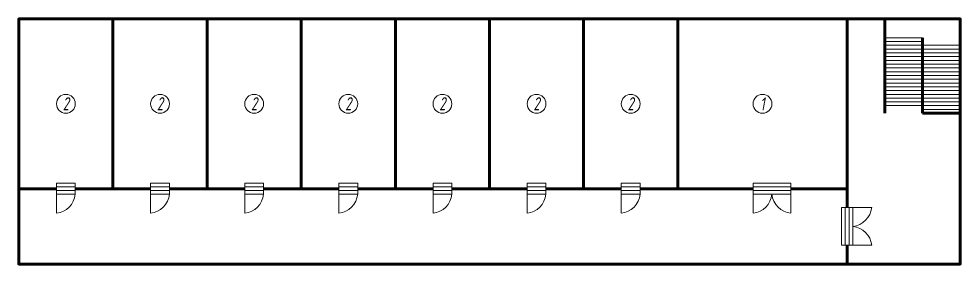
# Model space of a CAD drawing. Header units: inches. Extents: x 0 to 4545, y 0 to 990.
# Drawn here: x 4295 to 4545, y 120 to 185 of the extents above; entities that cross this region are included whole.
import ezdxf

# ---------------------------------------------------------------- set-up
doc = ezdxf.new("R2010")
doc.units = ezdxf.units.IN
doc.header["$LTSCALE"] = 0.2
doc.layers.add('Blocks', color=3, linetype='Continuous', lineweight=20)
doc.layers.add('Walls', color=253, linetype='Continuous', lineweight=60)
doc.styles.add('ШЧ', font='isocpeui.ttf', dxfattribs={"width": 0.7, "height": 5})

# ---------------------------------------------------------------- blocks, each defined once
blk = doc.blocks.new('*U79')
at = {"layer": 'Walls', "lineweight": 20}
blk.add_line((-5, 0), (5, 0), dxfattribs=at)
blk = doc.blocks.new('*U80')
at = {"layer": 'Walls', "color": 0, "linetype": 'ByBlock', "lineweight": -2, "transparency": 16777216}
for p in [(0, 18), (0, 17), (0, 16), (0, 15), (0, 14), (0, 13), (0, 12), (0, 11), (0, 10), (0, 9), (0, 8), (0, 7), (0, 6), (0, 5), (0, 4), (0, 3), (0, 2), (0, 1), (0, 0)]:
    blk.add_blockref('*U79', p, dxfattribs=at)
blk = doc.blocks.new('*U81')
at = {"layer": 'Walls', "lineweight": 20}
blk.add_line((-5, 0), (5, 0), dxfattribs=at)
blk = doc.blocks.new('*U82')
at = {"layer": 'Walls', "color": 0, "linetype": 'ByBlock', "lineweight": -2, "transparency": 16777216}
for p in [(0, 18), (0, 17), (0, 16), (0, 15), (0, 14), (0, 13), (0, 12), (0, 11), (0, 10), (0, 9), (0, 8), (0, 7), (0, 6), (0, 5), (0, 4), (0, 3), (0, 2), (0, 1), (0, 0)]:
    blk.add_blockref('*U81', p, dxfattribs=at)

msp = doc.modelspace()

# ---------------------------------------------------------------- linework, layer by layer
at = {"layer": 'Blocks'}
for p, q in [((4310, 141.5), (4305, 141.5)), ((4305, 141.5), (4305, 140.5)), ((4310, 140.5), (4305, 140.5)), ((4305, 140.5), (4305, 139.5)), ((4310, 141.5), (4310, 140.5)), ((4310, 140.5), (4310, 139.5)), ((4335, 141.5), (4330, 141.5)), ((4330, 141.5), (4330, 140.5)), ((4335, 140.5), (4330, 140.5)), ((4330, 140.5), (4330, 139.5)), ((4335, 141.5), (4335, 140.5)), ((4335, 140.5), (4335, 139.5)), ((4360, 141.5), (4355, 141.5)), ((4355, 141.5), (4355, 140.5)), ((4360, 140.5), (4355, 140.5)), ((4355, 140.5), (4355, 139.5)), ((4360, 141.5), (4360, 140.5)), ((4360, 140.5), (4360, 139.5)), ((4385, 141.5), (4380, 141.5)), ((4380, 141.5), (4380, 140.5)), ((4385, 140.5), (4380, 140.5)), ((4380, 140.5), (4380, 139.5)), ((4385, 141.5), (4385, 140.5)), ((4385, 140.5), (4385, 139.5)), ((4410, 141.5), (4405, 141.5)), ((4405, 141.5), (4405, 140.5)), ((4410, 140.5), (4405, 140.5)), ((4405, 140.5), (4405, 139.5)), ((4410, 141.5), (4410, 140.5)), ((4410, 140.5), (4410, 139.5)), ((4435, 141.5), (4430, 141.5)), ((4430, 141.5), (4430, 140.5)), ((4435, 140.5), (4430, 140.5)), ((4430, 140.5), (4430, 139.5)), ((4435, 141.5), (4435, 140.5)), ((4435, 140.5), (4435, 139.5)), ((4460, 141.5), (4455, 141.5)), ((4455, 141.5), (4455, 140.5)), ((4460, 140.5), (4455, 140.5)), ((4455, 140.5), (4455, 139.5)), ((4460, 141.5), (4460, 140.5)), ((4460, 140.5), (4460, 139.5)), ((4490, 141.5), (4490, 133.5)), ((4500, 141.5), (4490, 141.5)), ((4500, 140.5), (4490, 140.5)), ((4500, 141.5), (4500, 133.5)), ((4305, 139.5), (4310, 139.5)), ((4305, 139.5), (4305, 138.5)), ((4305, 138.5), (4310, 138.5)), ((4305, 138.5), (4305, 133.5)), ((4310, 139.5), (4310, 138.5)), ((4330, 139.5), (4335, 139.5)), ((4330, 139.5), (4330, 138.5)), ((4330, 138.5), (4335, 138.5)), ((4330, 138.5), (4330, 133.5)), ((4335, 139.5), (4335, 138.5)), ((4355, 139.5), (4360, 139.5)), ((4355, 139.5), (4355, 138.5)), ((4355, 138.5), (4360, 138.5)), ((4355, 138.5), (4355, 133.5)), ((4360, 139.5), (4360, 138.5)), ((4380, 139.5), (4385, 139.5)), ((4380, 139.5), (4380, 138.5)), ((4380, 138.5), (4385, 138.5)), ((4380, 138.5), (4380, 133.5)), ((4385, 139.5), (4385, 138.5)), ((4405, 139.5), (4410, 139.5)), ((4405, 139.5), (4405, 138.5)), ((4405, 138.5), (4410, 138.5)), ((4405, 138.5), (4405, 133.5)), ((4410, 139.5), (4410, 138.5)), ((4430, 139.5), (4435, 139.5)), ((4430, 139.5), (4430, 138.5)), ((4430, 138.5), (4435, 138.5)), ((4430, 138.5), (4430, 133.5)), ((4435, 139.5), (4435, 138.5)), ((4455, 139.5), (4460, 139.5)), ((4455, 139.5), (4455, 138.5)), ((4455, 138.5), (4460, 138.5)), ((4455, 138.5), (4455, 133.5)), ((4460, 139.5), (4460, 138.5)), ((4490, 139.5), (4500, 139.5)), ((4490, 138.5), (4500, 138.5)), ((4513.5, 135), (4521.5, 135)), ((4513.5, 135), (4513.5, 125)), ((4514.5, 135), (4514.5, 125)), ((4515.5, 125), (4515.5, 135)), ((4516.5, 125), (4516.5, 135)), ((4513.5, 125), (4521.5, 125))]:
    msp.add_line(p, q, dxfattribs=at)
at = {"layer": 'Blocks', "color": 0}
for centre in [(4307.5, 162.5), (4332.5, 162.5), (4357.5, 162.5), (4382.5, 162.5), (4407.5, 162.5), (4432.5, 162.5), (4457.5, 162.5), (4492.5, 162.5)]:
    msp.add_circle(centre, 2.5, dxfattribs=at)
at = {"layer": 'Blocks'}
for centre, start, end in [((4304.36, 139.14), 276.4834, 353.5166), ((4329.36, 139.14), 276.4834, 353.5166), ((4354.36, 139.14), 276.4834, 353.5166), ((4379.36, 139.14), 276.4834, 353.5166), ((4404.36, 139.14), 276.4834, 353.5166), ((4429.36, 139.14), 276.4834, 353.5166), ((4454.36, 139.14), 276.4834, 353.5166), ((4489.36, 139.14), 276.4834, 353.5166), ((4500.64, 139.14), 186.4834, 263.5166), ((4515.86, 135.64), 276.4834, 353.5166), ((4515.86, 124.36), 6.4834, 83.5166)]:
    msp.add_arc(centre, 5.68, start, end, dxfattribs=at)
at = {"layer": 'Walls'}
for p, q in [((4515, 135), (4515, 185)), ((4525, 185), (4525, 160)), ((4535, 160), (4535, 180)), ((4535, 160), (4545, 160)), ((4305, 140), (4295, 140)), ((4320, 140), (4310, 140)), ((4345, 140), (4335, 140)), ((4370, 140), (4360, 140)), ((4395, 140), (4385, 140)), ((4420, 140), (4410, 140)), ((4445, 140), (4435, 140)), ((4470, 140), (4460, 140)), ((4515, 125), (4515, 120))]:
    msp.add_line(p, q, dxfattribs=at)
for points in [[(4295, 130), (4295, 165), (4295, 185), (4340, 185), (4455, 185), (4545, 185), (4545, 150), (4545, 120), (4450, 120), (4325, 120), (4295, 120), (4295, 130)], [(4330, 140), (4320, 140), (4320, 185)], [(4355, 140), (4345, 140), (4345, 185)], [(4380, 140), (4370, 140), (4370, 185)], [(4405, 140), (4395, 140), (4395, 185)], [(4430, 140), (4420, 140), (4420, 185)], [(4455, 140), (4445, 140), (4445, 185)], [(4470, 185), (4470, 140), (4490, 140)], [(4500, 140), (4515, 140)]]:
    msp.add_lwpolyline(points, dxfattribs=at)

# ---------------------------------------------------------------- block references
for name, p in [('*U80', (4530, 162)), ('*U82', (4540, 160))]:
    msp.add_blockref(name, p, dxfattribs=at)

# ---------------------------------------------------------------- texts
at = {"layer": 'Blocks', "color": 0, "char_height": 3.5, "attachment_point": 5, "style": 'ШЧ'}
for s, insert in [('2', (4307.5, 162.5)), ('2', (4332.5, 162.5)), ('2', (4357.5, 162.5)), ('2', (4382.5, 162.5)), ('2', (4407.5, 162.5)), ('2', (4432.5, 162.5)), ('2', (4457.5, 162.5)), ('1', (4492.5, 162.5))]:
    msp.add_mtext_dynamic_manual_height_columns(s, width=5, gutter_width=90, heights=[0], dxfattribs=dict(at, insert=insert))

doc.saveas('drawing.dxf')
